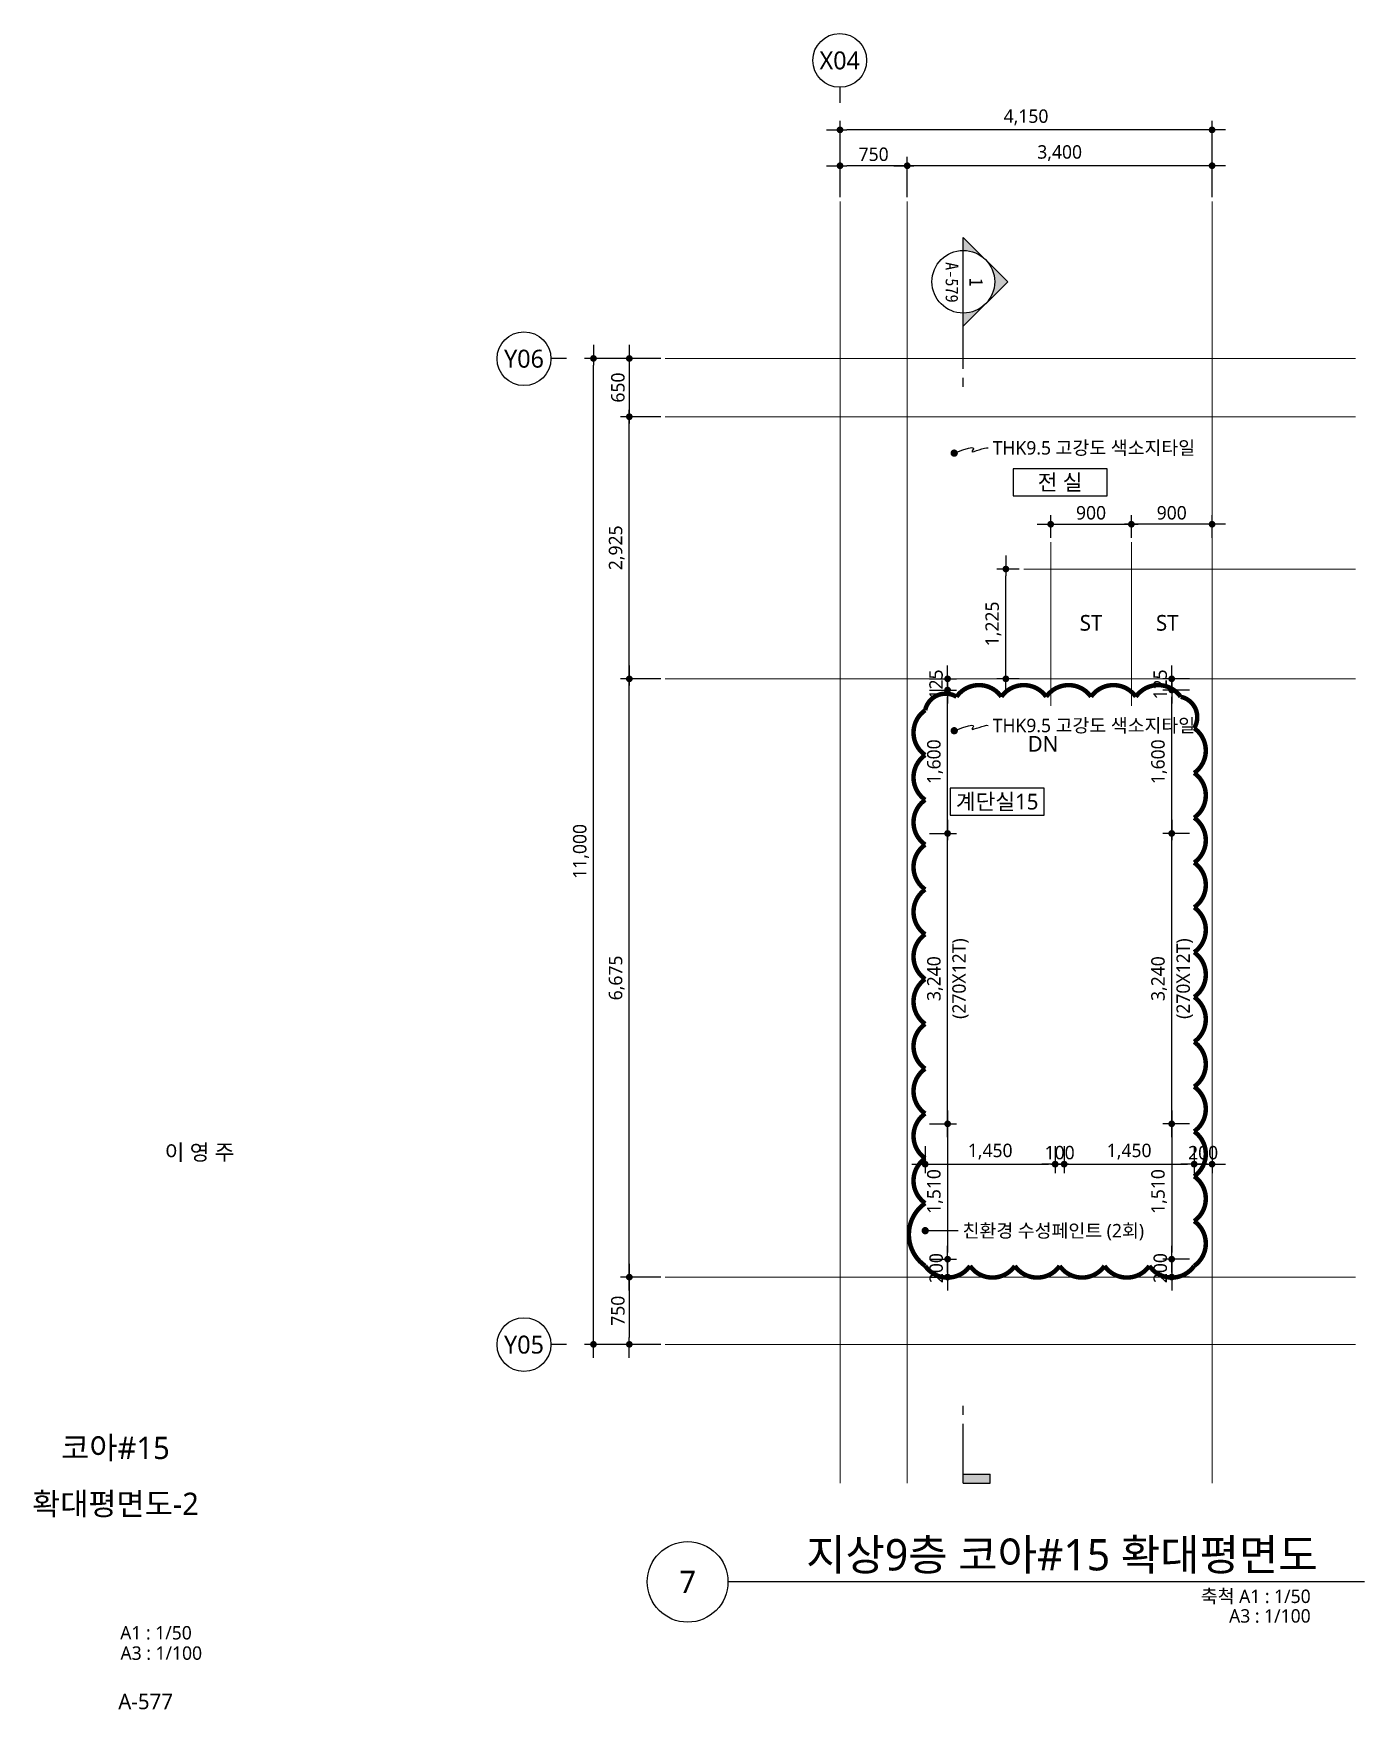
# Model space of a CAD drawing. Header units: millimetres. Extents: x 1467181 to 1720354, y 836037 to 895281.
# Drawn here: x 1545116 to 1559962, y 836037 to 854736 of the extents above; entities that cross this region are included whole.
import ezdxf
from ezdxf.enums import TextEntityAlignment as Align

# ---------------------------------------------------------------- set-up
doc = ezdxf.new("R2010")
doc.units = ezdxf.units.MM
doc.header["$MEASUREMENT"] = 0
doc.linetypes.add('CEN', pattern=[62, 60, -1, 0, -1])
doc.layers.get('0').update_dxf_attribs({"linetype": 'CONTINUOUS'})
for name, color, linetype, lineweight in [('A-AXIS-BUBL', 7, 'CONTINUOUS', 25), ('A-BORD-TEXT', 3, 'CONTINUOUS', 25), ('A-CNTL', 1, 'CEN', 15), ('A-DIMS', 7, 'CONTINUOUS', 25), ('A-MKXS-LEAD', 7, 'CONTINUOUS', 25), ('A-MKXS-MAK1', 3, 'CONTINUOUS', 25), ('A-MKXS-TEXT1', 3, 'CONTINUOUS', 25), ('A-MKXS-TEXT2', 7, 'CONTINUOUS', 25), ('A-MKXX-NAME', 3, 'CONTINUOUS', 25), ('A-MKXX-SYMB', 7, 'CONTINUOUS', 25), ('A-XXXX-SYMB', 7, 'CONTINUOUS', 25), ('A-XXXX-TXT1', 3, 'CONTINUOUS', 25), ('A-XXXX-TXT2', 3, 'CONTINUOUS', 25), ('REV-202205', 20, 'CONTINUOUS', 25)]:
    doc.layers.add(name, color=color, linetype=linetype, lineweight=lineweight)
doc.styles.add('HY울릉도L', font='')
doc.styles.add('돋움체', font='')
doc.styles.add('맑은고딕', font='malgun.ttf')
doc.styles.get('HY울릉도L').set_extended_font_data('HYwulM')
doc.styles.get('돋움체').set_extended_font_data('DotumChe')
doc.dimstyles.new('CDIM', dxfattribs={"dimtxt": 3, "dimasz": 1.5, "dimexe": 2, "dimexo": 1, "dimgap": 1, "dimtad": 1, "dimdec": 0, "dimrnd": 0.5, "dimzin": 0, "dimdsep": 32, "dimlunit": 6, "dimtxsty": 'HY울릉도L', "dimblk1": '_CIDOT', "dimblk2": '_CIDOT', "dimsah": 1, "dimcen": 5.5, "dimclrd": 2, "dimclre": 2, "dimclrt": 7, "dimadec": 0, "dimazin": 0, "dimtfac": 1, "dimtdec": 0, "dimtix": 1, "dimtmove": 2, "dimatfit": 1, "dimldrblk": '_CIDOT', "dimfxl": 1, "dimtolj": 1, "dimtzin": 0, "dimlwd": -1, "dimarcsym": 0})

# ---------------------------------------------------------------- blocks, each defined once
blk = doc.blocks.new('_CIDOT')
at = {"color": 0, "linetype": 'ByBlock'}
blk.add_line((2, 0), (-1, 0), dxfattribs=at)
at = {"color": 0, "linetype": 'ByBlock', "const_width": 0.5}
blk.add_lwpolyline([(-0.25, 0, 1), (0.25, 0, 1)], format="xyb", close=True, dxfattribs=at)
blk = doc.blocks.new('*D21')
at = {"layer": 'A-DIMS', "lineweight": -2, "transparency": 16777216}
for p, q in [((800, 1950), (800, 2400)), ((4200, 1950), (4200, 2400))]:
    blk.add_line(p, q, dxfattribs=at)
at = {"layer": 'A-DIMS', "transparency": 16777216}
blk.add_line((4125, 2300), (875, 2300), dxfattribs=at)
at = {"layer": 'A-DIMS', "transparency": 16777216, "xscale": 75, "yscale": 75, "zscale": 75, "rotation": 180}
blk.add_blockref('_CIDOT', (800, 2300), dxfattribs=at)
at = {"layer": 'A-DIMS', "transparency": 16777216, "xscale": 75, "yscale": 75, "zscale": 75}
blk.add_blockref('_CIDOT', (4200, 2300), dxfattribs=at)
at = {"layer": 'A-DIMS', "color": 3, "transparency": 16777216, "insert": (2500, 2440), "char_height": 150, "attachment_point": 5, "style": '맑은고딕'}
blk.add_mtext('\\A1;3,400', dxfattribs=at)
blk = doc.blocks.new('*D22')
at = {"layer": 'A-DIMS', "lineweight": -2, "transparency": 16777216}
for p, q in [((-1950, -10100), (-2400, -10100)), ((-1950, -10850), (-2400, -10850))]:
    blk.add_line(p, q, dxfattribs=at)
at = {"layer": 'A-DIMS', "transparency": 16777216}
blk.add_line((-2300, -10175), (-2300, -10775), dxfattribs=at)
at = {"layer": 'A-DIMS', "transparency": 16777216, "xscale": 75, "yscale": 75, "zscale": 75}
for p, rotation in [((-2300, -10100), 90), ((-2300, -10850), 270)]:
    blk.add_blockref('_CIDOT', p, dxfattribs=dict(at, rotation=rotation))
at = {"layer": 'A-DIMS', "color": 3, "transparency": 16777216, "insert": (-2427, -10475), "char_height": 150, "attachment_point": 5, "rotation": 90, "style": '맑은고딕'}
blk.add_mtext('\\A1;750', dxfattribs=at)
blk = doc.blocks.new('*D23')
at = {"layer": 'A-DIMS', "lineweight": -2, "transparency": 16777216}
for p, q in [((50, 1950), (50, 2400)), ((800, 1950), (800, 2400))]:
    blk.add_line(p, q, dxfattribs=at)
at = {"layer": 'A-DIMS', "transparency": 16777216}
blk.add_line((725, 2300), (125, 2300), dxfattribs=at)
at = {"layer": 'A-DIMS', "transparency": 16777216, "xscale": 75, "yscale": 75, "zscale": 75, "rotation": 180}
blk.add_blockref('_CIDOT', (50, 2300), dxfattribs=at)
at = {"layer": 'A-DIMS', "transparency": 16777216, "xscale": 75, "yscale": 75, "zscale": 75}
blk.add_blockref('_CIDOT', (800, 2300), dxfattribs=at)
at = {"layer": 'A-DIMS', "color": 3, "transparency": 16777216, "insert": (425, 2427), "char_height": 150, "attachment_point": 5, "style": '맑은고딕'}
blk.add_mtext('\\A1;750', dxfattribs=at)
blk = doc.blocks.new('*D24')
at = {"layer": 'A-DIMS', "lineweight": -2, "transparency": 16777216}
for p, q in [((50, 1950), (50, 2800)), ((4200, 1950), (4200, 2800))]:
    blk.add_line(p, q, dxfattribs=at)
at = {"layer": 'A-DIMS', "transparency": 16777216}
blk.add_line((4125, 2700), (125, 2700), dxfattribs=at)
at = {"layer": 'A-DIMS', "transparency": 16777216, "xscale": 75, "yscale": 75, "zscale": 75, "rotation": 180}
blk.add_blockref('_CIDOT', (50, 2700), dxfattribs=at)
at = {"layer": 'A-DIMS', "transparency": 16777216, "xscale": 75, "yscale": 75, "zscale": 75}
blk.add_blockref('_CIDOT', (4200, 2700), dxfattribs=at)
at = {"layer": 'A-DIMS', "color": 3, "transparency": 16777216, "insert": (2125, 2840), "char_height": 150, "attachment_point": 5, "style": '맑은고딕'}
blk.add_mtext('\\A1;4,150', dxfattribs=at)
blk = doc.blocks.new('*D25')
at = {"layer": 'A-DIMS', "lineweight": -2, "transparency": 16777216}
for p, q in [((-1950, 150), (-2800, 150)), ((-1950, -10850), (-2800, -10850))]:
    blk.add_line(p, q, dxfattribs=at)
at = {"layer": 'A-DIMS', "transparency": 16777216}
blk.add_line((-2700, -10775), (-2700, 75), dxfattribs=at)
at = {"layer": 'A-DIMS', "transparency": 16777216, "xscale": 75, "yscale": 75, "zscale": 75}
for p, rotation in [((-2700, 150), 90), ((-2700, -10850), 270)]:
    blk.add_blockref('_CIDOT', p, dxfattribs=dict(at, rotation=rotation))
at = {"layer": 'A-DIMS', "color": 3, "transparency": 16777216, "insert": (-2840, -5350), "char_height": 150, "attachment_point": 5, "rotation": 90, "style": '맑은고딕'}
blk.add_mtext('\\A1;11,000', dxfattribs=at)
blk = doc.blocks.new('*D26')
at = {"layer": 'A-DIMS', "lineweight": -2, "transparency": 16777216}
for p, q in [((-1950, 150), (-2400, 150)), ((-1950, -500), (-2400, -500))]:
    blk.add_line(p, q, dxfattribs=at)
at = {"layer": 'A-DIMS', "transparency": 16777216}
blk.add_line((-2300, 75), (-2300, -425), dxfattribs=at)
at = {"layer": 'A-DIMS', "transparency": 16777216, "xscale": 75, "yscale": 75, "zscale": 75}
for p, rotation in [((-2300, 150), 90), ((-2300, -500), 270)]:
    blk.add_blockref('_CIDOT', p, dxfattribs=dict(at, rotation=rotation))
at = {"layer": 'A-DIMS', "color": 3, "transparency": 16777216, "insert": (-2427, -175), "char_height": 150, "attachment_point": 5, "rotation": 90, "style": '맑은고딕'}
blk.add_mtext('\\A1;650', dxfattribs=at)
blk = doc.blocks.new('*D27')
at = {"layer": 'A-DIMS', "lineweight": -2, "transparency": 16777216}
for p, q in [((-1950, -3425), (-2400, -3425)), ((-1950, -10100), (-2400, -10100))]:
    blk.add_line(p, q, dxfattribs=at)
at = {"layer": 'A-DIMS', "transparency": 16777216}
blk.add_line((-2300, -10025), (-2300, -3500), dxfattribs=at)
at = {"layer": 'A-DIMS', "transparency": 16777216, "xscale": 75, "yscale": 75, "zscale": 75}
for p, rotation in [((-2300, -3425), 90), ((-2300, -10100), 270)]:
    blk.add_blockref('_CIDOT', p, dxfattribs=dict(at, rotation=rotation))
at = {"layer": 'A-DIMS', "color": 3, "transparency": 16777216, "insert": (-2440, -6762), "char_height": 150, "attachment_point": 5, "rotation": 90, "style": '맑은고딕'}
blk.add_mtext('\\A1;6,675', dxfattribs=at)
blk = doc.blocks.new('*D28')
at = {"layer": 'A-DIMS', "lineweight": -2, "transparency": 16777216}
for p, q in [((-1950, -500), (-2400, -500)), ((-1950, -3425), (-2400, -3425))]:
    blk.add_line(p, q, dxfattribs=at)
at = {"layer": 'A-DIMS', "transparency": 16777216}
blk.add_line((-2300, -3350), (-2300, -575), dxfattribs=at)
at = {"layer": 'A-DIMS', "transparency": 16777216, "xscale": 75, "yscale": 75, "zscale": 75}
for p, rotation in [((-2300, -500), 90), ((-2300, -3425), 270)]:
    blk.add_blockref('_CIDOT', p, dxfattribs=dict(at, rotation=rotation))
at = {"layer": 'A-DIMS', "color": 3, "transparency": 16777216, "insert": (-2440, -1963), "char_height": 150, "attachment_point": 5, "rotation": 90, "style": '맑은고딕'}
blk.add_mtext('\\A1;2,925', dxfattribs=at)
blk = doc.blocks.new('*D29')
at = {"layer": 'A-DIMS', "lineweight": -2, "transparency": 16777216}
for p, q in [((2400, -1850), (2400, -1600)), ((3300, -1850), (3300, -1600))]:
    blk.add_line(p, q, dxfattribs=at)
at = {"layer": 'A-DIMS', "transparency": 16777216}
blk.add_line((2475, -1700), (3225, -1700), dxfattribs=at)
at = {"layer": 'A-DIMS', "transparency": 16777216, "xscale": 75, "yscale": 75, "zscale": 75, "rotation": 180}
blk.add_blockref('_CIDOT', (2400, -1700), dxfattribs=at)
at = {"layer": 'A-DIMS', "transparency": 16777216, "xscale": 75, "yscale": 75, "zscale": 75}
blk.add_blockref('_CIDOT', (3300, -1700), dxfattribs=at)
at = {"layer": 'A-DIMS', "color": 3, "transparency": 16777216, "insert": (2850, -1573), "char_height": 150, "attachment_point": 5, "style": '맑은고딕'}
blk.add_mtext('\\A1;900', dxfattribs=at)
blk = doc.blocks.new('*D30')
at = {"layer": 'A-DIMS', "lineweight": -2, "transparency": 16777216}
for p, q in [((3300, -1850), (3300, -1600)), ((4200, -1850), (4200, -1600))]:
    blk.add_line(p, q, dxfattribs=at)
at = {"layer": 'A-DIMS', "transparency": 16777216}
blk.add_line((4125, -1700), (3375, -1700), dxfattribs=at)
at = {"layer": 'A-DIMS', "transparency": 16777216, "xscale": 75, "yscale": 75, "zscale": 75, "rotation": 180}
blk.add_blockref('_CIDOT', (3300, -1700), dxfattribs=at)
at = {"layer": 'A-DIMS', "transparency": 16777216, "xscale": 75, "yscale": 75, "zscale": 75}
blk.add_blockref('_CIDOT', (4200, -1700), dxfattribs=at)
at = {"layer": 'A-DIMS', "color": 3, "transparency": 16777216, "insert": (3750, -1573), "char_height": 150, "attachment_point": 5, "style": '맑은고딕'}
blk.add_mtext('\\A1;900', dxfattribs=at)
blk = doc.blocks.new('*D31')
at = {"layer": 'A-DIMS', "lineweight": -2, "transparency": 16777216}
for p, q in [((2050, -2200), (1800, -2200)), ((2050, -3425), (1800, -3425))]:
    blk.add_line(p, q, dxfattribs=at)
at = {"layer": 'A-DIMS', "transparency": 16777216}
blk.add_line((1900, -3350), (1900, -2275), dxfattribs=at)
at = {"layer": 'A-DIMS', "transparency": 16777216, "xscale": 75, "yscale": 75, "zscale": 75}
for p, rotation in [((1900, -2200), 90), ((1900, -3425), 270)]:
    blk.add_blockref('_CIDOT', p, dxfattribs=dict(at, rotation=rotation))
at = {"layer": 'A-DIMS', "color": 3, "transparency": 16777216, "insert": (1760, -2812), "char_height": 150, "attachment_point": 5, "rotation": 90, "style": '맑은고딕'}
blk.add_mtext('\\A1;1,225', dxfattribs=at)
blk = doc.blocks.new('CORE 10- 단면')
at = {"layer": 'A-MKXS-MAK1'}
blk.add_hatch(color=256, dxfattribs=at).paths.add_polyline_path([(22637, 13298), (22637, 13398), (22937, 13398), (22937, 13298)])
h = blk.add_hatch(color=256, dxfattribs=at)
h.paths.add_polyline_path([(22442, -7), (22690, 241, 0.414214), (22690, -254)])
h.paths.add_polyline_path([(22690, 241), (22937, 488), (22937, 343, 0.198912)])
h.paths.add_polyline_path([(22690, -254, 0.198912), (22937, -357), (22937, -502)])
for p, q in [((22637, 13398), (22637, 13298)), ((22937, 13398), (22637, 13398)), ((22937, 13298), (22637, 13298)), ((22937, 13398), (22937, 12735)), ((22937, 12635), (22937, 12535)), ((22937, 1166), (22937, 1066)), ((22937, 966), (22937, -502)), ((22937, 488), (22442, -7)), ((22937, -502), (22442, -7))]:
    blk.add_line(p, q, dxfattribs=at)
blk.add_circle((22937, -7), 350, dxfattribs=at)
at = {"layer": 'A-MKXS-TEXT2', "style": '돋움체'}
for s, height, p in [('A-579', 140, (23065, 0)), ('1', 150, (22793, -2))]:
    blk.add_text(s, height=height, rotation=90, dxfattribs=at).set_placement(p, align=Align.MIDDLE)
blk = doc.blocks.new('*D376')
at = {"layer": 'A-DIMS', "lineweight": -2, "transparency": 16777216}
for p, q in [((1555112, 845811), (1555412, 845811)), ((1555112, 842571), (1555412, 842571))]:
    blk.add_line(p, q, dxfattribs=at)
at = {"layer": 'A-DIMS', "transparency": 16777216}
blk.add_line((1555312, 842646), (1555312, 845736), dxfattribs=at)
at = {"layer": 'A-DIMS', "transparency": 16777216, "xscale": 75, "yscale": 75, "zscale": 75}
for p, rotation in [((1555312, 845811), 90), ((1555312, 842571), 270)]:
    blk.add_blockref('_CIDOT', p, dxfattribs=dict(at, rotation=rotation))
at = {"layer": 'A-DIMS', "color": 3, "transparency": 16777216, "char_height": 150, "attachment_point": 5, "rotation": 90, "style": '맑은고딕'}
for s, insert in [('\\A1;(270X12T)', (1555456, 844191)), ('\\A1;3,240', (1555172, 844191))]:
    blk.add_mtext(s, dxfattribs=dict(at, insert=insert))
blk = doc.blocks.new('*D377')
at = {"layer": 'A-DIMS', "lineweight": -2, "transparency": 16777216}
for p, q in [((1555112, 842571), (1555412, 842571)), ((1555112, 841061), (1555412, 841061))]:
    blk.add_line(p, q, dxfattribs=at)
at = {"layer": 'A-DIMS', "transparency": 16777216}
blk.add_line((1555312, 842496), (1555312, 841136), dxfattribs=at)
at = {"layer": 'A-DIMS', "transparency": 16777216, "xscale": 75, "yscale": 75, "zscale": 75}
for p, rotation in [((1555312, 842571), 90), ((1555312, 841061), 270)]:
    blk.add_blockref('_CIDOT', p, dxfattribs=dict(at, rotation=rotation))
at = {"layer": 'A-DIMS', "color": 3, "transparency": 16777216, "insert": (1555172, 841816), "char_height": 150, "attachment_point": 5, "rotation": 90, "style": '맑은고딕'}
blk.add_mtext('\\A1;1,510', dxfattribs=at)
blk = doc.blocks.new('*D378')
at = {"layer": 'A-DIMS', "lineweight": -2, "transparency": 16777216}
for p, q in [((1555112, 847411), (1555412, 847411)), ((1555112, 845811), (1555412, 845811))]:
    blk.add_line(p, q, dxfattribs=at)
at = {"layer": 'A-DIMS', "transparency": 16777216}
blk.add_line((1555312, 845886), (1555312, 847336), dxfattribs=at)
at = {"layer": 'A-DIMS', "transparency": 16777216, "xscale": 75, "yscale": 75, "zscale": 75}
for p, rotation in [((1555312, 847411), 90), ((1555312, 845811), 270)]:
    blk.add_blockref('_CIDOT', p, dxfattribs=dict(at, rotation=rotation))
at = {"layer": 'A-DIMS', "color": 3, "transparency": 16777216, "insert": (1555172, 846611), "char_height": 150, "attachment_point": 5, "rotation": 90, "style": '맑은고딕'}
blk.add_mtext('\\A1;1,600', dxfattribs=at)
blk = doc.blocks.new('*D379')
at = {"layer": 'A-DIMS', "transparency": 16777216}
for p, q in [((1555312, 847611), (1555312, 847686)), ((1555312, 847411), (1555312, 847536)), ((1555312, 847336), (1555312, 847261))]:
    blk.add_line(p, q, dxfattribs=at)
at = {"layer": 'A-DIMS', "lineweight": -2, "transparency": 16777216}
for p, q in [((1555112, 847536), (1555412, 847536)), ((1555112, 847411), (1555412, 847411))]:
    blk.add_line(p, q, dxfattribs=at)
at = {"layer": 'A-DIMS', "transparency": 16777216, "xscale": 75, "yscale": 75, "zscale": 75}
for p, rotation in [((1555312, 847536), 270), ((1555312, 847411), 90)]:
    blk.add_blockref('_CIDOT', p, dxfattribs=dict(at, rotation=rotation))
at = {"layer": 'A-DIMS', "color": 3, "transparency": 16777216, "insert": (1555184, 847473), "char_height": 150, "attachment_point": 5, "rotation": 90, "style": '맑은고딕'}
blk.add_mtext('\\A1;125', dxfattribs=at)
blk = doc.blocks.new('*D380')
at = {"layer": 'A-DIMS', "lineweight": -2, "transparency": 16777216}
for p, q in [((1555062, 842321), (1555062, 842021)), ((1556512, 842321), (1556512, 842021))]:
    blk.add_line(p, q, dxfattribs=at)
at = {"layer": 'A-DIMS', "transparency": 16777216}
blk.add_line((1555137, 842121), (1556437, 842121), dxfattribs=at)
at = {"layer": 'A-DIMS', "transparency": 16777216, "xscale": 75, "yscale": 75, "zscale": 75, "rotation": 180}
blk.add_blockref('_CIDOT', (1555062, 842121), dxfattribs=at)
at = {"layer": 'A-DIMS', "transparency": 16777216, "xscale": 75, "yscale": 75, "zscale": 75}
blk.add_blockref('_CIDOT', (1556512, 842121), dxfattribs=at)
at = {"layer": 'A-DIMS', "color": 3, "transparency": 16777216, "insert": (1555787, 842261), "char_height": 150, "attachment_point": 5, "style": '맑은고딕'}
blk.add_mtext('\\A1;1,450', dxfattribs=at)
blk = doc.blocks.new('*D381')
at = {"layer": 'A-DIMS', "lineweight": -2, "transparency": 16777216}
for p, q in [((1556612, 842321), (1556612, 842021)), ((1558062, 842321), (1558062, 842021))]:
    blk.add_line(p, q, dxfattribs=at)
at = {"layer": 'A-DIMS', "transparency": 16777216}
blk.add_line((1556687, 842121), (1557987, 842121), dxfattribs=at)
at = {"layer": 'A-DIMS', "transparency": 16777216, "xscale": 75, "yscale": 75, "zscale": 75, "rotation": 180}
blk.add_blockref('_CIDOT', (1556612, 842121), dxfattribs=at)
at = {"layer": 'A-DIMS', "transparency": 16777216, "xscale": 75, "yscale": 75, "zscale": 75}
blk.add_blockref('_CIDOT', (1558062, 842121), dxfattribs=at)
at = {"layer": 'A-DIMS', "color": 3, "transparency": 16777216, "insert": (1557337, 842261), "char_height": 150, "attachment_point": 5, "style": '맑은고딕'}
blk.add_mtext('\\A1;1,450', dxfattribs=at)
blk = doc.blocks.new('*D382')
at = {"layer": 'A-DIMS', "lineweight": -2, "transparency": 16777216}
for p, q in [((1556512, 842321), (1556512, 842021)), ((1556612, 842321), (1556612, 842021))]:
    blk.add_line(p, q, dxfattribs=at)
at = {"layer": 'A-DIMS', "transparency": 16777216}
for p, q in [((1556437, 842121), (1556362, 842121)), ((1556512, 842121), (1556612, 842121)), ((1556687, 842121), (1556762, 842121))]:
    blk.add_line(p, q, dxfattribs=at)
at = {"layer": 'A-DIMS', "transparency": 16777216, "xscale": 75, "yscale": 75, "zscale": 75}
blk.add_blockref('_CIDOT', (1556512, 842121), dxfattribs=at)
at = {"layer": 'A-DIMS', "transparency": 16777216, "xscale": 75, "yscale": 75, "zscale": 75, "rotation": 180}
blk.add_blockref('_CIDOT', (1556612, 842121), dxfattribs=at)
at = {"layer": 'A-DIMS', "color": 3, "transparency": 16777216, "insert": (1556562, 842249), "char_height": 150, "attachment_point": 5, "style": '맑은고딕'}
blk.add_mtext('\\A1;100', dxfattribs=at)
blk = doc.blocks.new('*D383')
at = {"layer": 'A-DIMS', "lineweight": -2, "transparency": 16777216}
for p, q in [((1558062, 842321), (1558062, 842021)), ((1558262, 842321), (1558262, 842021))]:
    blk.add_line(p, q, dxfattribs=at)
at = {"layer": 'A-DIMS', "transparency": 16777216}
for p, q in [((1557987, 842121), (1557912, 842121)), ((1558062, 842121), (1558262, 842121)), ((1558337, 842121), (1558412, 842121))]:
    blk.add_line(p, q, dxfattribs=at)
at = {"layer": 'A-DIMS', "transparency": 16777216, "xscale": 75, "yscale": 75, "zscale": 75}
blk.add_blockref('_CIDOT', (1558062, 842121), dxfattribs=at)
at = {"layer": 'A-DIMS', "transparency": 16777216, "xscale": 75, "yscale": 75, "zscale": 75, "rotation": 180}
blk.add_blockref('_CIDOT', (1558262, 842121), dxfattribs=at)
at = {"layer": 'A-DIMS', "color": 3, "transparency": 16777216, "insert": (1558162, 842248), "char_height": 150, "attachment_point": 5, "style": '맑은고딕'}
blk.add_mtext('\\A1;200', dxfattribs=at)
blk = doc.blocks.new('*D384')
at = {"layer": 'A-DIMS', "lineweight": -2, "transparency": 16777216}
for p, q in [((1558012, 845811), (1557712, 845811)), ((1558012, 842571), (1557712, 842571))]:
    blk.add_line(p, q, dxfattribs=at)
at = {"layer": 'A-DIMS', "transparency": 16777216}
blk.add_line((1557812, 842646), (1557812, 845736), dxfattribs=at)
at = {"layer": 'A-DIMS', "transparency": 16777216, "xscale": 75, "yscale": 75, "zscale": 75}
for p, rotation in [((1557812, 845811), 90), ((1557812, 842571), 270)]:
    blk.add_blockref('_CIDOT', p, dxfattribs=dict(at, rotation=rotation))
at = {"layer": 'A-DIMS', "color": 3, "transparency": 16777216, "char_height": 150, "attachment_point": 5, "rotation": 90, "style": '맑은고딕'}
for s, insert in [('\\A1;(270X12T)', (1557956, 844191)), ('\\A1;3,240', (1557672, 844191))]:
    blk.add_mtext(s, dxfattribs=dict(at, insert=insert))
blk = doc.blocks.new('*D385')
at = {"layer": 'A-DIMS', "lineweight": -2, "transparency": 16777216}
for p, q in [((1558012, 842571), (1557712, 842571)), ((1558012, 841061), (1557712, 841061))]:
    blk.add_line(p, q, dxfattribs=at)
at = {"layer": 'A-DIMS', "transparency": 16777216}
blk.add_line((1557812, 842496), (1557812, 841136), dxfattribs=at)
at = {"layer": 'A-DIMS', "transparency": 16777216, "xscale": 75, "yscale": 75, "zscale": 75}
for p, rotation in [((1557812, 842571), 90), ((1557812, 841061), 270)]:
    blk.add_blockref('_CIDOT', p, dxfattribs=dict(at, rotation=rotation))
at = {"layer": 'A-DIMS', "color": 3, "transparency": 16777216, "insert": (1557672, 841816), "char_height": 150, "attachment_point": 5, "rotation": 90, "style": '맑은고딕'}
blk.add_mtext('\\A1;1,510', dxfattribs=at)
blk = doc.blocks.new('*D386')
at = {"layer": 'A-DIMS', "lineweight": -2, "transparency": 16777216}
for p, q in [((1558012, 847411), (1557712, 847411)), ((1558012, 845811), (1557712, 845811))]:
    blk.add_line(p, q, dxfattribs=at)
at = {"layer": 'A-DIMS', "transparency": 16777216}
blk.add_line((1557812, 845886), (1557812, 847336), dxfattribs=at)
at = {"layer": 'A-DIMS', "transparency": 16777216, "xscale": 75, "yscale": 75, "zscale": 75}
for p, rotation in [((1557812, 847411), 90), ((1557812, 845811), 270)]:
    blk.add_blockref('_CIDOT', p, dxfattribs=dict(at, rotation=rotation))
at = {"layer": 'A-DIMS', "color": 3, "transparency": 16777216, "insert": (1557672, 846611), "char_height": 150, "attachment_point": 5, "rotation": 90, "style": '맑은고딕'}
blk.add_mtext('\\A1;1,600', dxfattribs=at)
blk = doc.blocks.new('*D387')
at = {"layer": 'A-DIMS', "transparency": 16777216}
for p, q in [((1557812, 847611), (1557812, 847686)), ((1557812, 847411), (1557812, 847536)), ((1557812, 847336), (1557812, 847261))]:
    blk.add_line(p, q, dxfattribs=at)
at = {"layer": 'A-DIMS', "lineweight": -2, "transparency": 16777216}
for p, q in [((1558012, 847536), (1557712, 847536)), ((1558012, 847411), (1557712, 847411))]:
    blk.add_line(p, q, dxfattribs=at)
at = {"layer": 'A-DIMS', "transparency": 16777216, "xscale": 75, "yscale": 75, "zscale": 75}
for p, rotation in [((1557812, 847536), 270), ((1557812, 847411), 90)]:
    blk.add_blockref('_CIDOT', p, dxfattribs=dict(at, rotation=rotation))
at = {"layer": 'A-DIMS', "color": 3, "transparency": 16777216, "insert": (1557684, 847473), "char_height": 150, "attachment_point": 5, "rotation": 90, "style": '맑은고딕'}
blk.add_mtext('\\A1;125', dxfattribs=at)
blk = doc.blocks.new('*D427')
at = {"layer": 'A-DIMS', "transparency": 16777216}
for p, q in [((1555312, 841136), (1555312, 841211)), ((1555312, 841061), (1555312, 840861)), ((1555312, 840786), (1555312, 840711))]:
    blk.add_line(p, q, dxfattribs=at)
at = {"layer": 'A-DIMS', "lineweight": -2, "transparency": 16777216}
for p, q in [((1555112, 841061), (1555412, 841061)), ((1555112, 840861), (1555412, 840861))]:
    blk.add_line(p, q, dxfattribs=at)
at = {"layer": 'A-DIMS', "transparency": 16777216, "xscale": 75, "yscale": 75, "zscale": 75}
for p, rotation in [((1555312, 841061), 270), ((1555312, 840861), 90)]:
    blk.add_blockref('_CIDOT', p, dxfattribs=dict(at, rotation=rotation))
at = {"layer": 'A-DIMS', "color": 3, "transparency": 16777216, "insert": (1555185, 840961), "char_height": 150, "attachment_point": 5, "rotation": 90, "style": '맑은고딕'}
blk.add_mtext('\\A1;200', dxfattribs=at)
blk = doc.blocks.new('*D428')
at = {"layer": 'A-DIMS', "transparency": 16777216}
for p, q in [((1557812, 841136), (1557812, 841211)), ((1557812, 841061), (1557812, 840861)), ((1557812, 840786), (1557812, 840711))]:
    blk.add_line(p, q, dxfattribs=at)
at = {"layer": 'A-DIMS', "lineweight": -2, "transparency": 16777216}
for p, q in [((1558012, 841061), (1557712, 841061)), ((1558012, 840861), (1557712, 840861))]:
    blk.add_line(p, q, dxfattribs=at)
at = {"layer": 'A-DIMS', "transparency": 16777216, "xscale": 75, "yscale": 75, "zscale": 75}
for p, rotation in [((1557812, 841061), 270), ((1557812, 840861), 90)]:
    blk.add_blockref('_CIDOT', p, dxfattribs=dict(at, rotation=rotation))
at = {"layer": 'A-DIMS', "color": 3, "transparency": 16777216, "insert": (1557685, 840961), "char_height": 150, "attachment_point": 5, "rotation": 90, "style": '맑은고딕'}
blk.add_mtext('\\A1;200', dxfattribs=at)
blk = doc.blocks.new('CORE10_GRID')
at = {"layer": 'A-AXIS-BUBL', "ltscale": 0.2}
for p, q in [((50, 3000), (50, 3175)), ((-3000, 150), (-3175, 150)), ((-3000, -10850), (-3175, -10850))]:
    blk.add_line(p, q, dxfattribs=at)
for centre in [(47.1, 3475), (-3475, 147.1), (-3475, -10852.9)]:
    blk.add_circle(centre, 300, dxfattribs=at)
at = {"layer": 'A-CNTL'}
for p, q in [((50, -12400), (50, 1900)), ((800, -12400), (800, 1900)), ((4200, -12400), (4200, 1900)), ((-1900, 150), (5800, 150)), ((-1900, -500), (5800, -500)), ((2400, -3725), (2400, -1900)), ((3300, -3725), (3300, -1900)), ((5800, -2200), (2100, -2200)), ((-1900, -3425), (5800, -3425)), ((-1900, -10100), (5800, -10100)), ((-1900, -10850), (5800, -10850))]:
    blk.add_line(p, q, dxfattribs=at)
at = {"layer": 'A-XXXX-TXT2', "ltscale": 0.2, "style": '맑은고딕'}
for s, p in [('X04', (47.1, 3475)), ('Y06', (-3475, 147.1)), ('Y05', (-3475, -10852.9))]:
    blk.add_text(s, height=200, dxfattribs=at).set_placement(p, align=Align.MIDDLE)
at = {"layer": 'A-DIMS'}
for base, p1, p2, angle, picture, middle in [((50, 2700), (4200, 1900), (50, 1900), 180, '*D24', (2125, 2840.5)), ((50, 2300), (800, 1900), (50, 1900), 180, '*D23', (425, 2427.5)), ((800, 2300), (4200, 1900), (800, 1900), 180, '*D21', (2500, 2440.1)), ((-2700, 150), (-1900, -10850), (-1900, 150), 270, '*D25', (-2840.5, -5350)), ((-2300, -500), (-1900, 150), (-1900, -500), 90, '*D26', (-2427.5, -175)), ((-2300, -500), (-1900, -3425), (-1900, -500), 270, '*D28', (-2440.1, -1962.5)), ((3300, -1700), (2400, -1900), (3300, -1900), 180, '*D29', (2850, -1572.5)), ((3300, -1700), (4200, -1900), (3300, -1900), 0, '*D30', (3750, -1572.5)), ((1900, -2200), (2100, -3425), (2100, -2200), 270, '*D31', (1759.5, -2812.5)), ((-2300, -3425), (-1900, -10100), (-1900, -3425), 270, '*D27', (-2440.1, -6762.5)), ((-2300, -10850), (-1900, -10100), (-1900, -10850), 90, '*D22', (-2427.5, -10475))]:
    dim = blk.add_linear_dim(base=base, p1=p1, p2=p2, angle=angle, dimstyle='CDIM', override={"dimscale": 50, "dimtxsty": '맑은고딕', "dimclrd": 256, "dimclre": 256, "dimclrt": 3}, dxfattribs=at)
    dim.commit()
    dim.dimension.update_dxf_attribs({"geometry": picture, "text_midpoint": middle})

msp = doc.modelspace()

# ---------------------------------------------------------------- linework, layer by layer
at = {"layer": 'A-MKXS-LEAD', "const_width": 40}
for points in [[(1555365.1, 850056, 1), (1555406.6, 850051.9, 1)], [(1555365.3, 846958.8, 1), (1555406.7, 846954.6, 1)], [(1555041.2, 841381, 1), (1555082.7, 841376.8, 1)]]:
    msp.add_lwpolyline(points, format="xyb", close=True, dxfattribs=at)
at = {"layer": 'A-MKXS-LEAD'}
for points in [[(1555385, 850053.6), (1555482.8, 850090.5), (1555546.5, 850110.4), (1555582.7, 850116.8), (1555598.1, 850113.3), (1555599.3, 850103.4), (1555592.8, 850090.6), (1555585.3, 850078.4), (1555583.3, 850070.4), (1555592, 850069), (1555610.1, 850073.4), (1555635, 850081.7), (1555663.8, 850091.8), (1555694.1, 850101.9), (1555722.9, 850110), (1555747.6, 850114.3), (1555765.4, 850112.9)], [(1555385.2, 846956.4), (1555482.9, 846993.2), (1555546.6, 847013.1), (1555582.9, 847019.6), (1555598.3, 847016.1), (1555599.4, 847006.2), (1555592.9, 846993.4), (1555585.4, 846981.2), (1555583.4, 846973.1), (1555592.1, 846971.8), (1555610.2, 846976.2), (1555635.1, 846984.4), (1555664, 846994.5), (1555694.2, 847004.6), (1555723, 847012.8), (1555747.7, 847017.1), (1555765.6, 847015.6)], [(1555429, 841378.9), (1555062, 841378.9), (1555062, 841378.9)]]:
    msp.add_lwpolyline(points, dxfattribs=at)
at = {"layer": 'A-MKXX-SYMB'}
for points in [[(1557091.7, 849878.6), (1556041.7, 849878.6), (1556041.7, 849578.6), (1557091.7, 849578.6)], [(1556390.4, 846315.6), (1555340.4, 846315.6), (1555340.4, 846015.6), (1556390.4, 846015.6)]]:
    msp.add_lwpolyline(points, close=True, dxfattribs=at)
at = {"layer": 'A-XXXX-SYMB'}
msp.add_line((1559962, 837460.6), (1552862, 837460.6), dxfattribs=at)
msp.add_circle((1552412, 837460.6), 450, dxfattribs=at)
at = {"layer": 'REV-202205', "const_width": 50}
msp.add_lwpolyline([(1555062, 840985.6, 0.5205671), (1555562, 840985.6, 0.5205671), (1556062, 840985.6, 0.5205671), (1556562, 840985.6, 0.5205671), (1557062, 840985.6, 0.5205671), (1557562, 840985.6, 0.5205671), (1558062, 840985.6, 0.5205671), (1558062, 841485.6, 0.5205671), (1558062, 841985.6, 0.5205671), (1558062, 842485.6, 0.5205671), (1558062, 842985.6, 0.5205671), (1558062, 843485.6, 0.5205671), (1558062, 843985.6, 0.5205671), (1558062, 844485.6, 0.5205671), (1558062, 844985.6, 0.5205671), (1558062, 845485.6, 0.5205671), (1558062, 845985.6, 0.5205671), (1558062, 846485.6, 0.5205671), (1558062, 846985.6, 0.5205671), (1557912, 847335.6, 0.5205671), (1557412, 847335.6, 0.5205671), (1556912, 847335.6, 0.5205671), (1556412, 847335.6, 0.5205671), (1555912, 847335.6, 0.5205671), (1555412, 847335.6, 0.5205671), (1555062, 847185.6, 0.5205671), (1555062, 846685.6, 0.5205671), (1555062, 846185.6, 0.5205671), (1555062, 845685.6, 0.5205671), (1555062, 845185.6, 0.5205671), (1555062, 844685.6, 0.5205671), (1555062, 844185.6, 0.5205671), (1555062, 843685.6, 0.5205671), (1555062, 843185.6, 0.5205671), (1555062, 842685.6, 0.5205671), (1555062, 842185.6, 0.5205671), (1555062, 841685.6, 0.5205671)], format="xyb", close=True, dxfattribs=at)

# ---------------------------------------------------------------- block references
at = {"layer": 'A-DIMS'}
msp.add_blockref('CORE10_GRID', (1554062, 850960.6), dxfattribs=at)
at = {"layer": 'A-DIMS', "rotation": 180}
msp.add_blockref('CORE 10- 단면', (1578424.3, 851959), dxfattribs=at)

# ---------------------------------------------------------------- texts
at = {"layer": 'A-BORD-TEXT', "style": '맑은고딕'}
for s, height, p in [('이 영 주', 175, (1547356.3, 842165.5)), ('A1 : 1/50', 150, (1546881.5, 836817.8)), ('A3 : 1/100', 150, (1546996.4, 836591)), ('A-577', 175, (1546671.7, 836039.2))]:
    msp.add_text(s, height=height, dxfattribs=at).set_placement(p, align=Align.RIGHT)
for s, p in [('코아#15', (1546030.7, 838955.6)), ('확대평면도-2', (1546030.7, 838330.6))]:
    msp.add_text(s, height=250, dxfattribs=at).set_placement(p, align=Align.MIDDLE_CENTER)
at = {"layer": 'A-MKXS-TEXT1', "style": '맑은고딕'}
for s, p in [('THK9.5 고강도 색소지타일', (1555815.4, 850112.9)), ('THK9.5 고강도 색소지타일', (1555815.6, 847015.6)), ('친환경 수성페인트 (2회)', (1555479, 841378.9))]:
    msp.add_text(s, height=150, dxfattribs=at).set_placement(p, align=Align.MIDDLE_LEFT)
at = {"layer": 'A-MKXX-NAME', "style": '맑은고딕'}
for s, p in [('전 실', (1556566.7, 849728.6)), ('ST', (1556912, 848160.6)), ('ST', (1557762, 848160.6)), ('DN', (1556376.2, 846810.6)), ('계단실15', (1555865.4, 846165.6))]:
    msp.add_text(s, height=175, dxfattribs=at).set_placement(p, align=Align.MIDDLE_CENTER)
at = {"layer": 'A-XXXX-TXT1', "style": '맑은고딕'}
msp.add_text('지상9층 코아#15 확대평면도', height=350, dxfattribs=at).set_placement((1559440, 837483.3), align=Align.BOTTOM_RIGHT)
msp.add_text('7', height=250, dxfattribs=at).set_placement((1552412, 837460.6), align=Align.MIDDLE)
for s, p in [('축척 A1 : 1/50', (1559362.1, 837374.5)), ('A3 : 1/100', (1559362.1, 837155.6))]:
    msp.add_text(s, height=150, dxfattribs=at).set_placement(p, align=Align.TOP_RIGHT)

# ---------------------------------------------------------------- dimensions: what is measured, and where the dimension line sits
at = {"layer": 'A-DIMS'}
for base, p1, p2, text, picture, middle in [((1555312.1, 847535.6), (1555062.1, 847410.6), (1555062.1, 847535.6), '<>\\X', '*D379', (1555312.1, 847473.1)), ((1557812.1, 847535.6), (1558062.1, 847410.6), (1558062.1, 847535.6), '<>\\X', '*D387', (1557812.1, 847473.1)), ((1555312.1, 847410.6), (1555062.1, 845810.6), (1555062.1, 847410.6), '<>\\X', '*D378', (1555312.1, 846610.6)), ((1557812.1, 847410.6), (1558062.1, 845810.6), (1558062.1, 847410.6), '<>\\X', '*D386', (1557812.1, 846610.6)), ((1555312.1, 845810.6), (1555062.1, 842570.6), (1555062.1, 845810.6), '<>\\X(270X12T)', '*D376', (1555312.1, 844190.6)), ((1557812.1, 845810.6), (1558062.1, 842570.6), (1558062.1, 845810.6), '<>\\X(270X12T)', '*D384', (1557812.1, 844190.6))]:
    dim = msp.add_linear_dim(base=base, p1=p1, p2=p2, angle=270, text=text, dimstyle='CDIM', override={"dimscale": 50, "dimtxsty": '맑은고딕', "dimclrd": 256, "dimclre": 256, "dimclrt": 3}, dxfattribs=at)
    dim.commit()
    dim.dimension.update_dxf_attribs({"geometry": picture, "text_midpoint": middle})
for base, p1, p2, angle, picture, middle in [((1555312.1, 841060.6), (1555062.1, 842570.6), (1555062.1, 841060.6), 270, '*D377', (1555171.6, 841815.6)), ((1557812.1, 841060.6), (1558062.1, 842570.6), (1558062.1, 841060.6), 270, '*D385', (1557671.6, 841815.6)), ((1556512.4, 842120.6), (1555062.4, 842370.6), (1556512.4, 842370.6), 180, '*D380', (1555787.4, 842261.1)), ((1556612.1, 842120.6), (1556512.4, 842370.6), (1556612.1, 842370.6), 180, '*D382', (1556562.3, 842248.5)), ((1558062.1, 842120.6), (1556612.4, 842370.6), (1558062.1, 842370.6), 180, '*D381', (1557337.3, 842261.1)), ((1558262.1, 842120.6), (1558062.1, 842370.6), (1558262.1, 842370.6), 180, '*D383', (1558162.1, 842248.1)), ((1555312.1, 840860.6), (1555062.1, 841060.6), (1555062.1, 840860.6), 270, '*D427', (1555184.6, 840960.6)), ((1557812.1, 840860.6), (1558062.1, 841060.6), (1558062.1, 840860.6), 270, '*D428', (1557684.6, 840960.6))]:
    dim = msp.add_linear_dim(base=base, p1=p1, p2=p2, angle=angle, dimstyle='CDIM', override={"dimscale": 50, "dimtxsty": '맑은고딕', "dimclrd": 256, "dimclre": 256, "dimclrt": 3}, dxfattribs=at)
    dim.commit()
    dim.dimension.update_dxf_attribs({"geometry": picture, "text_midpoint": middle})

doc.saveas('drawing.dxf')
